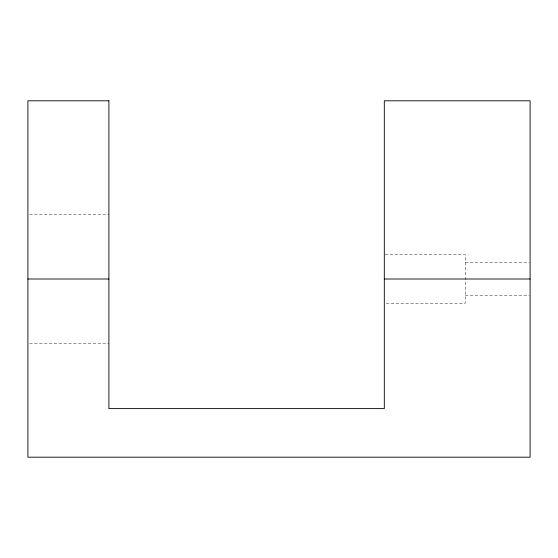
<?xml version="1.0" encoding="UTF-8"?>
<svg xmlns="http://www.w3.org/2000/svg" width="558" height="558" viewBox="0 0 558 558"><rect width="100%" height="100%" fill="white"/><g stroke="black" fill="none" stroke-linecap="round" stroke-linejoin="round"><path stroke-width="0.42" stroke-dasharray="2.79 2.09" d="M29.644 214.202L108.901 214.202M385.173 254.699L465.302 254.699L465.302 303.301L385.173 303.301M465.302 262.797L529.235 262.797M465.302 295.203L529.235 295.203M29.644 343.798L108.901 343.798"/><path stroke-width="0.84" d="M27.9 279L108.901 279M384.302 279L530.1 279M108.901 100.803L27.9 100.803L27.9 457.197L530.1 457.197L530.1 100.803L384.302 100.803L384.302 408.602L108.901 408.602L108.901 100.803"/></g></svg>
